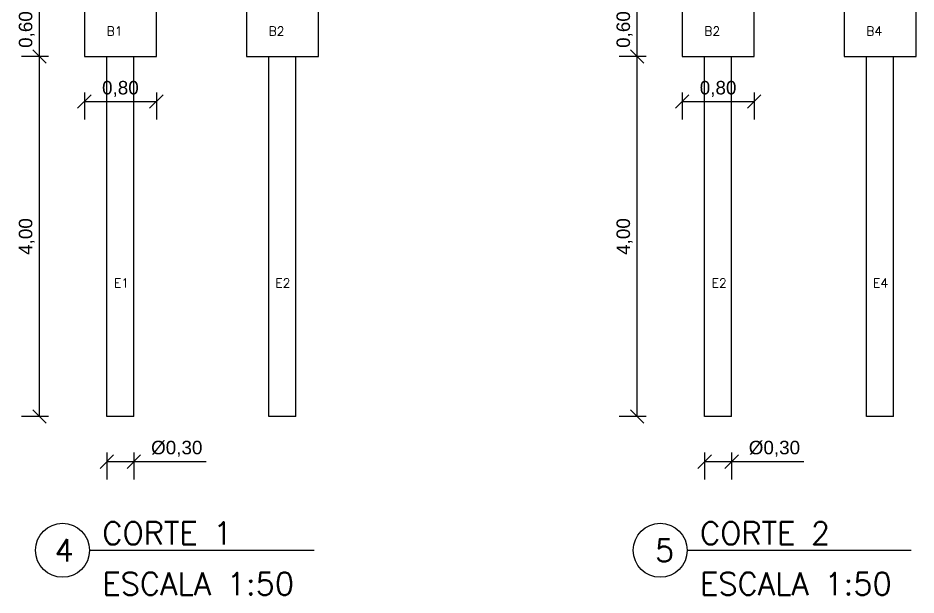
# Model space of a CAD drawing. Extents: x 0 to 7472, y -3979 to 0.
# Drawn here: x 7316.83 to 7326.81, y -3954.99 to -3948.57 of the extents above; entities that cross this region are included whole.
import ezdxf

# ---------------------------------------------------------------- set-up
doc = ezdxf.new("R2010")
doc.units = 0
doc.layers.get('0').update_dxf_attribs({"linetype": 'CONTINUOUS'})
doc.layers.get('Defpoints').update_dxf_attribs({"linetype": 'CONTINUOUS'})
doc.layers.add('Arquitetônico - Cotas', color=1, linetype='CONTINUOUS')
for name, color, linetype, lineweight in [('Arquitetônico - Esquadrias', 1, 'CONTINUOUS', 9), ('Arquitetônico - Textos', 4, 'CONTINUOUS', 5), ('Estrutural - Fundações', 6, 'CONTINUOUS', 30)]:
    doc.layers.add(name, color=color, linetype=linetype, lineweight=lineweight)
doc.styles.add('ROMANS', font='romans.shx', dxfattribs={"height": 0.3})
doc.styles.get("Standard").update_dxf_attribs({"font": 'arial.ttf', "height": 0.15})
doc.dimstyles.get("Standard").update_dxf_attribs({"dimtxt": 0.1, "dimasz": 0.15, "dimexe": 0.2, "dimexo": 0.2, "dimgap": 0.05, "dimtad": 1, "dimzin": 0, "dimtxsty": 'STANDARD', "dimblk": 'OBLIQUE', "dimcen": 0.5, "dimclrd": 256, "dimclre": 256, "dimclrt": 256, "dimadec": 0, "dimazin": 0, "dimtfac": 1, "dimtmove": 0, "dimatfit": 3, "dimfxl": 1, "dimtolj": 1, "dimtzin": 0, "dimlwd": -1, "dimarcsym": 0})

# ---------------------------------------------------------------- blocks, each defined once
blk = doc.blocks.new('_Oblique')
at = {"layer": 'Arquitetônico - Esquadrias', "color": 0, "lineweight": -2}
blk.add_line((-0.5, -0.5), (0.5, 0.5), dxfattribs=at)
blk = doc.blocks.new('*D202')
at = {"layer": 'Arquitetônico - Cotas', "lineweight": -2, "transparency": 16777216}
for p, q in [((7317.1651, -3949.0033), (7316.8651, -3949.0033)), ((7317.1651, -3953.0033), (7316.8651, -3953.0033))]:
    blk.add_line(p, q, dxfattribs=at)
at = {"layer": 'Arquitetônico - Cotas', "transparency": 16777216}
blk.add_line((7317.0651, -3953.0033), (7317.0651, -3949.0033), dxfattribs=at)
at = {"layer": 'Defpoints', "color": 0, "lineweight": -2, "transparency": 16777216}
for p in [(7317.0651, -3949.0033), (7317.8151, -3949.0033), (7317.8151, -3953.0033)]:
    blk.add_point(p, dxfattribs=at)
at = {"layer": 'Arquitetônico - Cotas', "transparency": 16777216, "xscale": 0.15, "yscale": 0.15, "zscale": 0.15}
for p, rotation in [((7317.0651, -3949.0033), 90), ((7317.0651, -3953.0033), 270)]:
    blk.add_blockref('_Oblique', p, dxfattribs=dict(at, rotation=rotation))
at = {"layer": 'Arquitetônico - Cotas', "lineweight": -2, "transparency": 16777216, "insert": (7316.925, -3951.0033), "char_height": 0.15, "attachment_point": 5, "rotation": 90}
blk.add_mtext('\\A1;4,00', dxfattribs=at)
blk = doc.blocks.new('*D203')
at = {"layer": 'Arquitetônico - Cotas', "lineweight": -2, "transparency": 16777216}
for p, q in [((7317.1651, -3948.4033), (7316.8651, -3948.4033)), ((7317.1651, -3949.0033), (7316.8651, -3949.0033))]:
    blk.add_line(p, q, dxfattribs=at)
at = {"layer": 'Arquitetônico - Cotas', "transparency": 16777216}
blk.add_line((7317.0651, -3949.0033), (7317.0651, -3948.4033), dxfattribs=at)
at = {"layer": 'Defpoints', "color": 0, "lineweight": -2, "transparency": 16777216}
for p in [(7317.0651, -3948.4033), (7317.5651, -3948.4033), (7317.5651, -3949.0033)]:
    blk.add_point(p, dxfattribs=at)
at = {"layer": 'Arquitetônico - Cotas', "transparency": 16777216, "xscale": 0.15, "yscale": 0.15, "zscale": 0.15}
for p, rotation in [((7317.0651, -3948.4033), 90), ((7317.0651, -3949.0033), 270)]:
    blk.add_blockref('_Oblique', p, dxfattribs=dict(at, rotation=rotation))
at = {"layer": 'Arquitetônico - Cotas', "lineweight": -2, "transparency": 16777216, "insert": (7316.925, -3948.7033), "char_height": 0.15, "attachment_point": 5, "rotation": 90}
blk.add_mtext('\\A1;0,60', dxfattribs=at)
blk = doc.blocks.new('*D205')
at = {"layer": 'Arquitetônico - Cotas', "lineweight": -2, "transparency": 16777216}
for p, q in [((7317.8151, -3953.4048), (7317.8151, -3953.7048)), ((7318.1151, -3953.4048), (7318.1151, -3953.7048))]:
    blk.add_line(p, q, dxfattribs=at)
at = {"layer": 'Arquitetônico - Cotas', "transparency": 16777216}
for p, q in [((7317.8151, -3953.5048), (7318.1151, -3953.5048)), ((7318.1151, -3953.5048), (7318.9174, -3953.5048))]:
    blk.add_line(p, q, dxfattribs=at)
at = {"layer": 'Defpoints', "color": 0, "lineweight": -2, "transparency": 16777216}
for p in [(7317.8151, -3953.0048), (7318.1151, -3953.0048), (7318.1151, -3953.5048)]:
    blk.add_point(p, dxfattribs=at)
at = {"layer": 'Arquitetônico - Cotas', "transparency": 16777216, "xscale": 0.15, "yscale": 0.15, "zscale": 0.15, "rotation": 180}
blk.add_blockref('_Oblique', (7317.8151, -3953.5048), dxfattribs=at)
at = {"layer": 'Arquitetônico - Cotas', "transparency": 16777216, "xscale": 0.15, "yscale": 0.15, "zscale": 0.15}
blk.add_blockref('_Oblique', (7318.1151, -3953.5048), dxfattribs=at)
at = {"layer": 'Arquitetônico - Cotas', "lineweight": -2, "transparency": 16777216, "insert": (7318.5913, -3953.3622), "char_height": 0.15, "attachment_point": 5}
blk.add_mtext('\\A1;%%C{\\A1;0,30}', dxfattribs=at)
blk = doc.blocks.new('*D211')
at = {"layer": 'Arquitetônico - Cotas', "lineweight": -2, "transparency": 16777216}
for p, q in [((7323.8081, -3949.0033), (7323.5081, -3949.0033)), ((7323.8081, -3953.0033), (7323.5081, -3953.0033))]:
    blk.add_line(p, q, dxfattribs=at)
at = {"layer": 'Arquitetônico - Cotas', "transparency": 16777216}
blk.add_line((7323.7081, -3953.0033), (7323.7081, -3949.0033), dxfattribs=at)
at = {"layer": 'Defpoints', "color": 0, "lineweight": -2, "transparency": 16777216}
for p in [(7323.7081, -3949.0033), (7324.4581, -3949.0033), (7324.4581, -3953.0033)]:
    blk.add_point(p, dxfattribs=at)
at = {"layer": 'Arquitetônico - Cotas', "transparency": 16777216, "xscale": 0.15, "yscale": 0.15, "zscale": 0.15}
for p, rotation in [((7323.7081, -3949.0033), 90), ((7323.7081, -3953.0033), 270)]:
    blk.add_blockref('_Oblique', p, dxfattribs=dict(at, rotation=rotation))
at = {"layer": 'Arquitetônico - Cotas', "lineweight": -2, "transparency": 16777216, "insert": (7323.568, -3951.0033), "char_height": 0.15, "attachment_point": 5, "rotation": 90}
blk.add_mtext('\\A1;4,00', dxfattribs=at)
blk = doc.blocks.new('*D212')
at = {"layer": 'Arquitetônico - Cotas', "lineweight": -2, "transparency": 16777216}
for p, q in [((7323.8081, -3948.4033), (7323.5081, -3948.4033)), ((7323.8081, -3949.0033), (7323.5081, -3949.0033))]:
    blk.add_line(p, q, dxfattribs=at)
at = {"layer": 'Arquitetônico - Cotas', "transparency": 16777216}
blk.add_line((7323.7081, -3949.0033), (7323.7081, -3948.4033), dxfattribs=at)
at = {"layer": 'Defpoints', "color": 0, "lineweight": -2, "transparency": 16777216}
for p in [(7323.7081, -3948.4033), (7324.2081, -3948.4033), (7324.2081, -3949.0033)]:
    blk.add_point(p, dxfattribs=at)
at = {"layer": 'Arquitetônico - Cotas', "transparency": 16777216, "xscale": 0.15, "yscale": 0.15, "zscale": 0.15}
for p, rotation in [((7323.7081, -3948.4033), 90), ((7323.7081, -3949.0033), 270)]:
    blk.add_blockref('_Oblique', p, dxfattribs=dict(at, rotation=rotation))
at = {"layer": 'Arquitetônico - Cotas', "lineweight": -2, "transparency": 16777216, "insert": (7323.568, -3948.7033), "char_height": 0.15, "attachment_point": 5, "rotation": 90}
blk.add_mtext('\\A1;0,60', dxfattribs=at)
blk = doc.blocks.new('*D214')
at = {"layer": 'Arquitetônico - Cotas', "lineweight": -2, "transparency": 16777216}
for p, q in [((7324.4581, -3953.4048), (7324.4581, -3953.7048)), ((7324.7581, -3953.4048), (7324.7581, -3953.7048))]:
    blk.add_line(p, q, dxfattribs=at)
at = {"layer": 'Arquitetônico - Cotas', "transparency": 16777216}
for p, q in [((7324.4581, -3953.5048), (7324.7581, -3953.5048)), ((7324.7581, -3953.5048), (7325.5605, -3953.5048))]:
    blk.add_line(p, q, dxfattribs=at)
at = {"layer": 'Defpoints', "color": 0, "lineweight": -2, "transparency": 16777216}
for p in [(7324.4581, -3953.0048), (7324.7581, -3953.0048), (7324.7581, -3953.5048)]:
    blk.add_point(p, dxfattribs=at)
at = {"layer": 'Arquitetônico - Cotas', "transparency": 16777216, "xscale": 0.15, "yscale": 0.15, "zscale": 0.15, "rotation": 180}
blk.add_blockref('_Oblique', (7324.4581, -3953.5048), dxfattribs=at)
at = {"layer": 'Arquitetônico - Cotas', "transparency": 16777216, "xscale": 0.15, "yscale": 0.15, "zscale": 0.15}
blk.add_blockref('_Oblique', (7324.7581, -3953.5048), dxfattribs=at)
at = {"layer": 'Arquitetônico - Cotas', "lineweight": -2, "transparency": 16777216, "insert": (7325.2343, -3953.3622), "char_height": 0.15, "attachment_point": 5}
blk.add_mtext('\\A1;%%C{\\A1;0,30}', dxfattribs=at)

msp = doc.modelspace()

# ---------------------------------------------------------------- linework, layer by layer
at = {"lineweight": -2}
for p, q in [((7317.6218, -3954.4905), (7320.1192, -3954.4905)), ((7324.2648, -3954.4905), (7326.7555, -3954.4905))]:
    msp.add_line(p, q, dxfattribs=at)
for centre in [(7317.3218, -3954.4905), (7323.9648, -3954.4905)]:
    msp.add_circle(centre, 0.3, dxfattribs=at)
at = {"layer": 'Arquitetônico - Cotas', "color": 6, "lineweight": -2}
for p, q in [((7317.8151, -3953.0033), (7317.8151, -3949.0033)), ((7318.1151, -3953.0033), (7318.1151, -3949.0033)), ((7319.6151, -3953.0033), (7319.6151, -3949.0033)), ((7319.9151, -3953.0033), (7319.9151, -3949.0033)), ((7324.4581, -3953.0033), (7324.4581, -3949.0033)), ((7324.7581, -3953.0033), (7324.7581, -3949.0033)), ((7326.2581, -3953.0033), (7326.2581, -3949.0033)), ((7326.5581, -3953.0033), (7326.5581, -3949.0033))]:
    msp.add_line(p, q, dxfattribs=at)
at = {"layer": 'Arquitetônico - Cotas', "lineweight": -2}
for p, q in [((7317.5651, -3949.4033), (7317.5651, -3949.7033)), ((7318.3651, -3949.4033), (7318.3651, -3949.7033)), ((7324.2081, -3949.4033), (7324.2081, -3949.7033)), ((7325.0081, -3949.4033), (7325.0081, -3949.7033))]:
    msp.add_line(p, q, dxfattribs=at)
at = {"layer": 'Arquitetônico - Cotas'}
for p, q in [((7317.5651, -3949.5033), (7318.3651, -3949.5033)), ((7324.2081, -3949.5033), (7325.0081, -3949.5033))]:
    msp.add_line(p, q, dxfattribs=at)
at = {"layer": 'Estrutural - Fundações', "lineweight": -2}
for p, q in [((7317.5651, -3948.4033), (7317.5651, -3949.0033)), ((7318.3651, -3949.0033), (7318.3651, -3948.4033)), ((7319.3651, -3948.4033), (7319.3651, -3949.0033)), ((7320.1651, -3949.0033), (7320.1651, -3948.4033)), ((7324.2081, -3948.4033), (7324.2081, -3949.0033)), ((7325.0081, -3949.0033), (7325.0081, -3948.4033)), ((7326.0081, -3948.4033), (7326.0081, -3949.0033)), ((7326.8081, -3949.0033), (7326.8081, -3948.4033)), ((7317.5651, -3949.0033), (7318.3651, -3949.0033)), ((7319.3651, -3949.0033), (7320.1651, -3949.0033)), ((7324.2081, -3949.0033), (7325.0081, -3949.0033)), ((7326.0081, -3949.0033), (7326.8081, -3949.0033))]:
    msp.add_line(p, q, dxfattribs=at)
at = {"layer": 'Estrutural - Fundações', "color": 6, "lineweight": -2}
for p, q in [((7318.1151, -3953.0033), (7317.8151, -3953.0033)), ((7319.9151, -3953.0033), (7319.6151, -3953.0033)), ((7324.7581, -3953.0033), (7324.4581, -3953.0033)), ((7326.5581, -3953.0033), (7326.2581, -3953.0033))]:
    msp.add_line(p, q, dxfattribs=at)

# ---------------------------------------------------------------- block references
at = {"layer": 'Arquitetônico - Cotas', "xscale": 0.1500000000000004, "yscale": 0.1500000000000004, "zscale": 0.1500000000000004, "rotation": 180}
for p in [(7317.5651, -3949.5033), (7324.2081, -3949.5033)]:
    msp.add_blockref('_Oblique', p, dxfattribs=at)
at = {"layer": 'Arquitetônico - Cotas'}
for p, xscale, yscale, zscale in [((7318.3651, -3949.5033), 0.1499999999999999, 0.1499999999999999, 0.1499999999999999), ((7325.0081, -3949.5033), 0.1500000000000004, 0.1500000000000004, 0.1500000000000004)]:
    msp.add_blockref('_Oblique', p, dxfattribs=dict(at, xscale=xscale, yscale=yscale, zscale=zscale))

# ---------------------------------------------------------------- texts
at = {"lineweight": -2, "char_height": 0.25, "attachment_point": 1, "style": 'ROMANS'}
for s, width, heights, insert in [('CORTE 1', 7.570337, [-0.25], (7317.7639, -3954.1751)), ('CORTE 2', 7.570337, [-0.25], (7324.4069, -3954.1751)), ('4', 0.393822, [-0.25], (7317.2338, -3954.3662)), ('5', 0.393822, [-0.25], (7323.9062, -3954.3662)), ('ESCALA 1:50', 7.570337, [0.25], (7317.7639, -3954.7373)), ('ESCALA 1:50', 7.570337, [0.25], (7324.4069, -3954.7373))]:
    msp.add_mtext_dynamic_manual_height_columns(s, width=width, gutter_width=750, heights=heights, dxfattribs=dict(at, insert=insert))
at = {"layer": 'Arquitetônico - Cotas', "lineweight": -2, "char_height": 0.15, "attachment_point": 5}
for insert in [(7317.9651, -3949.3632), (7324.6081, -3949.3632)]:
    msp.add_mtext('\\A1;0,80', dxfattribs=dict(at, insert=insert))
at = {"layer": 'Arquitetônico - Textos', "lineweight": -2, "style": 'ROMANS'}
for s, p in [('B1', (7317.8125, -3948.771)), ('B2', (7319.6125, -3948.771)), ('B2', (7324.4555, -3948.771)), ('B4', (7326.2555, -3948.771)), ('E1', (7317.8941, -3951.5705)), ('E2', (7319.6877, -3951.5705)), ('E2', (7324.5372, -3951.5705)), ('E4', (7326.3307, -3951.5705))]:
    msp.add_text(s, height=0.1, dxfattribs=at).set_placement(p)

# ---------------------------------------------------------------- dimensions: what is measured, and where the dimension line sits
at = {"layer": 'Arquitetônico - Cotas', "lineweight": -2}
for base, p1, p2, picture, middle in [((7317.0651, -3948.4033), (7317.5651, -3949.0033), (7317.5651, -3948.4033), '*D203', (7316.925, -3948.7033)), ((7323.7081, -3948.4033), (7324.2081, -3949.0033), (7324.2081, -3948.4033), '*D212', (7323.568, -3948.7033)), ((7317.0651, -3949.0033), (7317.8151, -3953.0033), (7317.8151, -3949.0033), '*D202', (7316.925, -3951.0033)), ((7323.7081, -3949.0033), (7324.4581, -3953.0033), (7324.4581, -3949.0033), '*D211', (7323.568, -3951.0033))]:
    dim = msp.add_linear_dim(base=base, p1=p1, p2=p2, angle=90, dimstyle='STANDARD', dxfattribs=at)
    dim.commit()
    dim.dimension.update_dxf_attribs({"geometry": picture, "text_midpoint": middle})
for base, p1, p2, picture, middle in [((7318.1151, -3953.5048), (7317.8151, -3953.0048), (7318.1151, -3953.0048), '*D205', (7318.5913, -3953.3622)), ((7324.7581, -3953.5048), (7324.4581, -3953.0048), (7324.7581, -3953.0048), '*D214', (7325.2343, -3953.3622))]:
    dim = msp.add_linear_dim(base=base, p1=p1, p2=p2, text='%%C{\\A1;<>}', dimstyle='STANDARD', dxfattribs=at)
    dim.commit()
    dim.dimension.update_dxf_attribs({"geometry": picture, "text_midpoint": middle})

doc.saveas('drawing.dxf')
